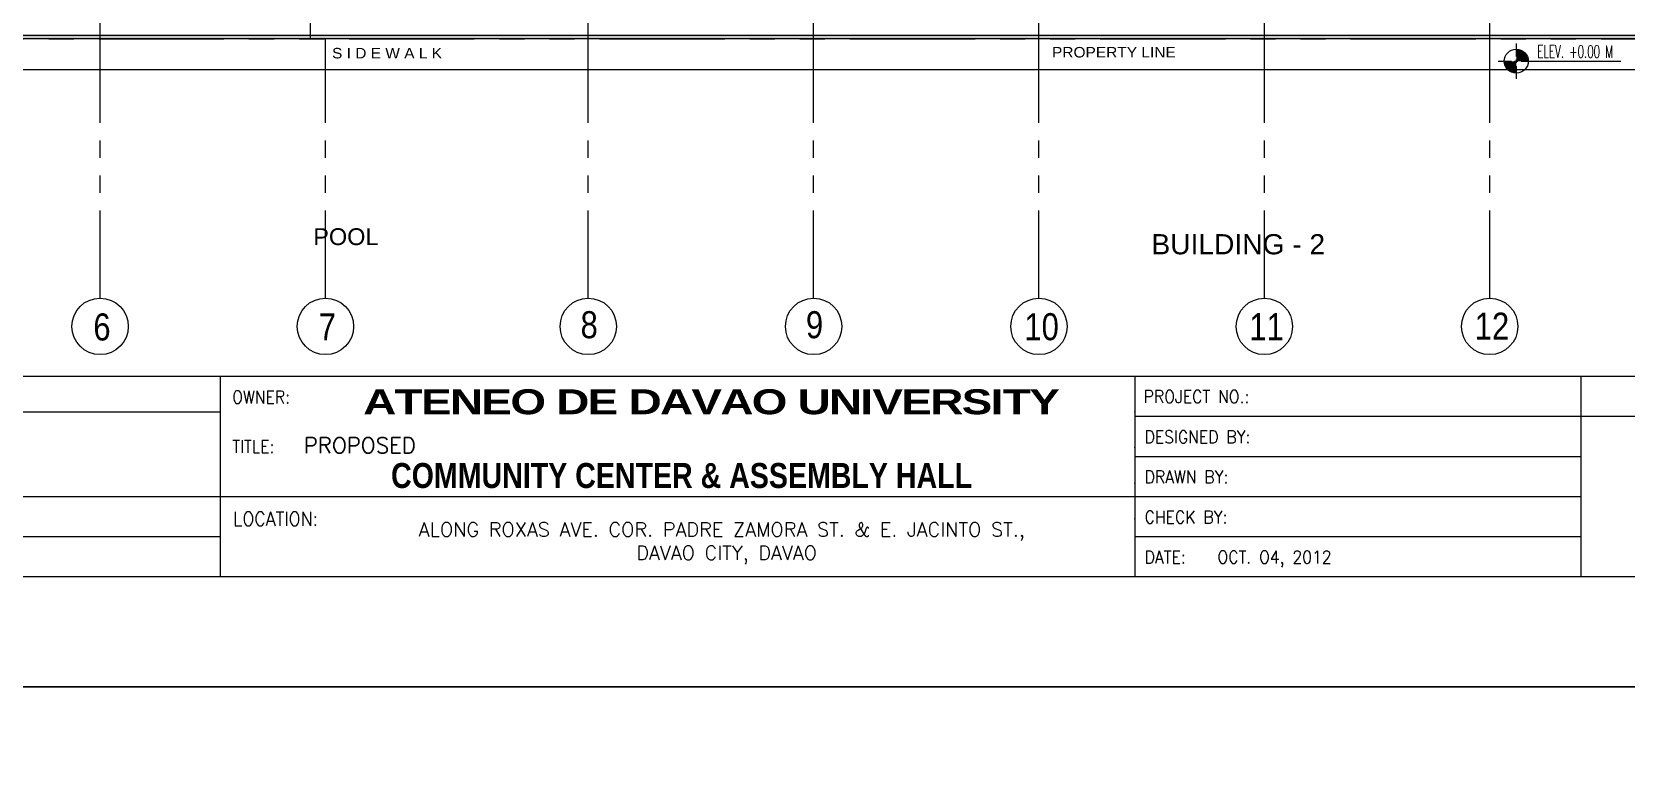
# Model space of a CAD drawing. Header units: millimetres. Extents: x 2148 to 2681, y 758 to 986.
# Drawn here: x 2310.84 to 2342.67, y 908.51 to 923.12 of the extents above; entities that cross this region are included whole.
import ezdxf

# ---------------------------------------------------------------- set-up
doc = ezdxf.new("R2010")
doc.units = ezdxf.units.MM
for name, pattern in [('CENTER2', [28.575, 19.05, -3.175, 3.175, -3.175]), ('PHANTOM2', [1.25, 0.625, -0.125, 0.125, -0.125, 0.125, -0.125]), ('PHANTOMX2', [5, 2.5, -0.5, 0.5, -0.5, 0.5, -0.5])]:
    doc.linetypes.add(name, pattern=pattern)
for name, color, linetype in [('3TX-TITLE', 3, 'Continuous'), ('4CO', 4, 'Continuous'), ('COLUMN', 7, 'Continuous'), ('D', 1, 'Continuous'), ('DIM', 20, 'Continuous'), ('grid', 241, 'PHANTOMX2'), ('Layer1', 5, 'Continuous'), ('p-boarder', 2, 'Continuous'), ('QUOTE', 2, 'Continuous'), ('S_GRID LINES', 252, 'Continuous'), ('TEXT', 6, 'Continuous'), ('TITLE', 3, 'Continuous'), ('wall', 4, 'Continuous')]:
    doc.layers.add(name, color=color, linetype=linetype)
doc.styles.add('100', font='SIMPLEX.shx', dxfattribs={"height": 0.25})
doc.styles.add('ARIALNW', font='ARIALN.TTF')
doc.styles.add('MMTX$0$ESMX$0$X-OPTA1D', font='x-opta1d')
doc.styles.add('ROMANT', font='romant__.ttf')
doc.styles.add('SMOOTHER', font='simplex_.ttf')
doc.styles.add('SWISS', font='swissl.ttf')

# ---------------------------------------------------------------- blocks, each defined once
blk = doc.blocks.new('A$C1DB67A09')
for p in [(74.014, -78.08, 0), (74.014, -78.88, 0), (74.014, -79.68, 0), (74.014, -80.48, 0)]:
    blk.add_point(p)
at = {"layer": 'Defpoints', "ltscale": 0.5, "elevation": 0}
blk.add_lwpolyline([(7.292, -83.48), (108.892, -83.48), (108.892, -7.28), (7.292, -7.28)], close=True, dxfattribs=at)
at = {"layer": 'p-boarder', "ltscale": 0.5}
for p, q in [((46.838, -77.28, 0), (46.838, -81.28, 0)), ((65.105, -77.28, 0), (65.105, -81.28, 0)), ((74.014, -77.28, 0), (74.014, -81.28, 0)), ((74.014, -77.28, 0), (74.014, -81.28, 0)), ((26.637, -77.992, 0), (46.838, -77.992, 0)), ((65.105, -78.08, 0), (106.692, -78.08, 0)), ((65.105, -78.88, 0), (74.014, -78.88, 0)), ((26.637, -79.68, 0), (74.014, -79.68, 0)), ((26.637, -80.48, 0), (46.838, -80.48, 0)), ((65.105, -80.48, 0), (74.014, -80.48, 0))]:
    blk.add_line(p, q, dxfattribs=at)
at = {"layer": 'wall', "color": 16, "linetype": 'ByBlock', "ltscale": 1.5}
blk.add_line((9.492, -77.28, 0), (106.692, -77.28, 0), dxfattribs=at)
at = {"layer": 'wall', "color": 16, "linetype": 'ByBlock', "ltscale": 1.5, "elevation": 0}
blk.add_lwpolyline([(9.492, -81.28), (106.692, -81.28), (106.692, -9.48), (9.492, -9.48)], close=True, dxfattribs=at)
at = {"layer": 'wall', "linetype": 'ByBlock'}
for p in [(65.105, -77.992, 0), (65.105, -78.704, 0), (65.105, -79.416, 0), (65.105, -80.128, 0)]:
    blk.add_point(p, dxfattribs=at)
at = {"layer": '4CO', "attachment_point": 5}
for s, insert, char_height, width, style in [('{\\fTechnicBold|b0|i0|c2|p2;\\W1.6;\\T0.95;ATENEO DE DAVAO UNIVERSITY}', (56.636, -77.793, 0), 0.4983, 18.33246, 'ROMANT'), ('PROPOSED', (49.629, -78.659, 0), 0.3132, 6.07023, '100'), ('{\\fTechnicBold|b0|i0|c2|p2;\\H0.91x;COMMUNITY CENTER & ASSEMBLY HALL}', (56.053, -79.265, 0), 0.54757, 16.04759, 'ROMANT')]:
    blk.add_mtext(s, dxfattribs=dict(at, insert=insert, char_height=char_height, width=width, style=style))
at = {"layer": 'TITLE', "style": 'SMOOTHER', "width": 0.9}
for s, height, p in [('OWNER:', 0.2534, (47.08, -77.821, 0)), ('OWNER:', 0.2534, (47.08, -77.821, 0)), ('PROJECT NO.:', 0.25344, (65.281, -77.813, 0)), ('TITLE:', 0.2534, (47.08, -78.811, 0)), ('TITLE:', 0.2534, (47.08, -78.811, 0)), ('DESIGNED BY:', 0.25344, (65.3, -78.617, 0)), ('DRAWN BY:', 0.2534, (65.3, -79.417, 0)), ('LOCATION: ', 0.2816, (47.098, -80.268, 0)), ('CHECK BY:', 0.2534, (65.3, -80.217, 0)), ('DATE:', 0.2534, (65.3, -81.017, 0)), ('OCT. O4, 2012', 0.25344, (66.755, -81.017, 0))]:
    blk.add_text(s, height=height, dxfattribs=at).set_placement(p)
at = {"layer": 'TITLE', "insert": (56.953, -80.615, 0), "char_height": 0.2816, "width": 14.50348, "attachment_point": 5, "style": 'SMOOTHER'}
blk.add_mtext('ALONG ROXAS AVE. COR. PADRE ZAMORA ST. & E. JACINTO ST.,  DAVAO CITY, DAVAO', dxfattribs=at)

msp = doc.modelspace()

# ---------------------------------------------------------------- hatches: boundary and pattern name
at = {"layer": 'COLUMN', "lineweight": -3, "ltscale": 0.05}
msp.add_hatch(color=2, dxfattribs=at).paths.add_polyline_path([(2348.4389769, 922.9776771), (2292.1726379, 922.9776771), (2292.1726379, 923.0526771), (2348.4389769, 923.0526771)])
at = {"layer": 'Layer1'}
for points in [[(2340.4800339, 922.7699434), (2340.479779, 922.5296797), (2340.7200427, 922.5294247, 0.4142135624)], [(2340.479524, 922.289416), (2340.4797612, 922.530222), (2340.2395152, 922.5299347, 0.4142135624)]]:
    msp.add_hatch(color=32, dxfattribs=at).paths.add_polyline_path(points)

# ---------------------------------------------------------------- linework, layer by layer
for centre in [(2312.1989709, 917.2352149, 0), (2316.6989709, 917.2352149, 0), (2321.9489709, 917.2352149, 0), (2326.4489709, 917.2352149, 0), (2330.9489709, 917.2352149, 0), (2335.4489709, 917.2352149, 0), (2339.9489709, 917.2352149, 0)]:
    msp.add_circle(centre, 0.5634965)
at = {"layer": '3TX-TITLE', "linetype": 'PHANTOM2', "ltscale": 4, "elevation": 0}
msp.add_lwpolyline([(2292.1726379, 922.9776771), (2352.5496173, 922.9776771)], dxfattribs=at)
msp.add_lwpolyline([(2292.1726379, 922.9776771), (2352.5496173, 922.9776771)], dxfattribs=at)
at = {"layer": 'COLUMN', "color": 2, "lineweight": -3, "ltscale": 0.05}
msp.add_lwpolyline([(2348.4389769, 922.9776771), (2292.1726379, 922.9776771), (2292.1726379, 923.0526771), (2348.4389769, 923.0526771)], close=True, dxfattribs=at)
at = {"layer": 'D', "ltscale": 0.5}
msp.add_line((2351.1932041, 922.3566318, 0), (2292.0744724, 922.3566318, 0), dxfattribs=at)
at = {"layer": 'Defpoints', "ltscale": 0.5, "elevation": 0}
msp.add_lwpolyline([(2275.0500187, 910.0388045), (2376.6500187, 910.0388045), (2376.6500187, 986.2388045), (2275.0500187, 986.2388045)], close=True, dxfattribs=at)
at = {"layer": 'grid', "ltscale": 0.7}
for p, q in [((2312.1989709, 917.7987114, 0), (2312.1989709, 922.9776771, 0)), ((2316.6989709, 917.7987114, 0), (2316.6989709, 922.9776771, 0)), ((2321.9489709, 917.7987114, 0), (2321.9489709, 922.9776771, 0)), ((2326.4489709, 917.7987114, 0), (2326.4489709, 922.9776771, 0)), ((2330.9489709, 917.7987114, 0), (2330.9489709, 922.9776771, 0)), ((2335.4489709, 917.7987114, 0), (2335.4489709, 922.9776771, 0)), ((2339.9489709, 917.7987114, 0), (2339.9489709, 922.9776771, 0))]:
    msp.add_line(p, q, dxfattribs=at)
at = {"layer": 'QUOTE'}
for p, q in [((2340.4793361, 922.8857055, 0), (2340.4796459, 922.626689, 0)), ((2340.1167219, 922.5306072, 0), (2340.3832941, 922.5303243, 0)), ((2340.4452371, 922.5302586, 0), (2340.5142853, 922.5301853, 0)), ((2340.4797199, 922.5647461, 0), (2340.4798025, 922.4956978, 0)), ((2340.4798766, 922.4337549, 0), (2340.4801863, 922.1747384, 0)), ((2340.5762283, 922.5301196, 0), (2342.5663277, 922.5286112, 0))]:
    msp.add_line(p, q, dxfattribs=at)
msp.add_circle((2340.4797783, 922.5302219, 0), 0.2402638, dxfattribs=at)
at = {"layer": 'S_GRID LINES', "linetype": 'CENTER2', "ltscale": 0.2}
for p, q in [((2312.1989709, 922.9776771, 0), (2312.1989709, 977.7411715, 0)), ((2316.3989709, 922.9776771, 0), (2316.3989709, 977.7411715, 0)), ((2321.9489709, 922.9776771, 0), (2321.9489709, 977.7411715, 0)), ((2326.4489709, 922.9776771, 0), (2326.4489709, 977.7411715, 0)), ((2330.9489709, 922.9776771, 0), (2330.9489709, 977.7411715, 0)), ((2335.4489709, 922.9776771, 0), (2335.4489709, 977.9657571, 0)), ((2339.9489709, 922.9776771, 0), (2339.9489709, 977.9551311, 0)), ((2355.5030932, 922.9776771, 0), (2290.9786652, 922.9776771, 0))]:
    msp.add_line(p, q, dxfattribs=at)

# ---------------------------------------------------------------- block references
at = {"layer": 'DIM', "color": 8}
for p in [(2267.758248, 993.5189005), (2267.758248, 917.3189005)]:
    msp.add_blockref('A$C1DB67A09', p, dxfattribs=at)

# ---------------------------------------------------------------- texts
at = {"color": 2, "style": 'MMTX$0$ESMX$0$X-OPTA1D', "width": 1.1}
for s, p in [('S I D E W A L K', (2316.8312102, 922.585366, 0)), ('PROPERTY LINE', (2331.2086505, 922.603825, 0))]:
    msp.add_text(s, height=0.21, dxfattribs=at).set_placement(p)
at = {"layer": 'p-boarder', "insert": (2341.6564328, 922.7214214, 0), "char_height": 0.25, "width": 12.613116349, "attachment_point": 5, "rotation": 359.95148746, "style": '100'}
msp.add_mtext('{\\W0.6;ELEV. +0.00 M}', dxfattribs=at)
at = {"layer": 'TEXT', "style": 'SWISS'}
for s, height, p in [('POOL', 0.33538493, (2316.4566037, 918.8584549, 0)), ('BUILDING - 2', 0.402461914, (2333.194949, 918.6740783, 0))]:
    msp.add_text(s, height=height, rotation=359.98971085, dxfattribs=at).set_placement(p)
at = {"layer": 'TEXT', "char_height": 0.54, "width": 3.396423809, "attachment_point": 1, "style": 'ARIALNW'}
for s, insert in [('8', (2321.7942364, 917.5383484, 0)), ('9', (2326.2942364, 917.5383484, 0)), ('6', (2312.0647886, 917.4935095, 0)), ('7', (2316.5647886, 917.4935095, 0)), ('10', (2330.6573196, 917.4986216, 0)), ('11', (2335.1495654, 917.4991184, 0)), ('12', (2339.6503785, 917.5101068, 0))]:
    msp.add_mtext(s, dxfattribs=dict(at, insert=insert))

doc.saveas('drawing.dxf')
